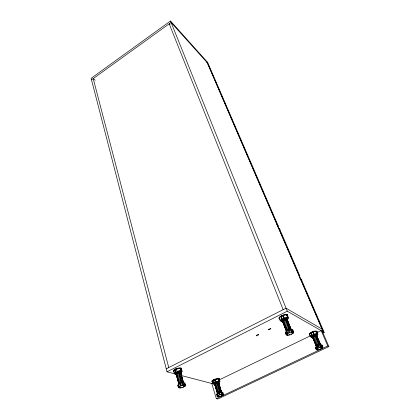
<?xml version="1.0" encoding="UTF-8"?>
<svg xmlns="http://www.w3.org/2000/svg" width="420" height="420" viewBox="0 0 420 420"><rect width="100%" height="100%" fill="white"/><g stroke="black" fill="none" stroke-linecap="round" stroke-linejoin="round"><path stroke-width="0.63" d="M219.308 378.793L219.014 380.121L219.524 379.36L218.935 378.604C216.452 378.483 213.916 379.218 212.063 380.924A3.922 1.176 -18 0 0 212.457 381.743M180.054 370.881L183.01 381.759L181.435 381.89L178.647 371.564C184.112 372.151 176.08 372.467 176.159 374.241L175.896 372.902L178.799 383.208C179.298 385.214 178.085 379.685 177.713 378.95M178.642 383.544L176.248 374.561L176.762 373.821L176.258 372.503L179.167 382.814L178.799 383.208M281.846 315.95L281.841 316.334L281.542 316.339L281.846 315.95L281.369 315.987M180.059 371.511L180.553 371.658L180.395 372.005M180.815 372.997L180.338 372.524M285.427 333.081L285.464 332.073L287.233 330.74L289.9 329.711L292.205 329.48L293.06 330.141M319.562 344.699L319.578 344.3L319.116 344.248L317.284 344.862L316.796 345.629L317.147 346.469M286.277 334.84L287.464 334.215L286.288 334.588L285.516 332.619L286.262 335.213L288.272 334.787L287.364 335.354L286.981 334.367M180.553 371.658L183.351 381.953L182.968 382.662M287.364 335.354L288.939 335.176L289.816 334.514L289.59 335.008L290.577 334.756L291.459 334.288L290.897 334.1L291.485 333.79L292.042 333.979L292.929 333.512L293.296 333.05L292.21 333.249L293.543 332.74L293.591 332.026L292.593 329.894L293.381 331.863L292.268 332.367L293.591 332.026M219.875 381.339L219.13 381.691L218.468 379.528L219.209 379.176L219.875 381.339L219.833 381.948L218.883 382.73L218.474 382.615M316.927 332.236L316.958 331.879L317.882 334.063L317.572 334.845L316.365 335.785M218.883 379.129L218.447 378.73L218.027 378.95L218.794 378.84L218.883 379.129L218.096 379.281L218.894 378.982L218.447 378.73M214.583 380L214.127 379.591L213.764 379.885L214.583 380L213.869 380.063L214.127 379.591L214.41 379.764M312.165 332.336L312.202 332.042L311.524 332.441L312.385 332.572L311.708 332.588L312.322 332.336L312.202 332.042M315.436 347.949L315.562 347.088L317.221 345.928L319.751 344.978M316.292 349.577L317.378 349.025L316.328 349.361L315.578 347.56L316.244 349.897L318.029 349.498L317.189 349.997L317.688 350.049L318.812 349.398L320.035 349.435L320.843 349.025L320.376 348.873L321.379 348.752L322.555 347.944L321.589 348.133L322.796 347.676L322.906 347.067L321.972 345.135L322.739 346.931L321.725 347.377L322.906 347.067M214.966 384.731L217.445 392.926L214.379 383.056L214.599 383.512M220.994 391.944L221.24 391.619L218.279 381.738L218.358 382.221M182.59 382.284L181.724 382.069L179.812 382.715L179.933 383.439M218.542 381.917L221.24 391.619M175.345 369.731L175.565 369.059L175.198 369.395L175.66 369.71L176.19 369.416L175.345 369.731L175.66 369.71M219.251 392.731L219.676 391.503L220.542 391.451L220.967 392.548M181.582 368.965L181.303 369.742A4.347 1.428 -16.9 0 0 180.752 368.251A4.347 1.428 -16.9 0 0 176.264 369.017L175.192 369.133L173.397 370.566A4.347 1.428 -16.9 0 0 173.534 371.296M310.737 336.142L311.194 337.234L312.023 336.845L311.325 336.436L310.495 336.835L310.784 336.053L311.992 335.113L312.317 335.302L314.118 334.446L312.874 332.057L313.845 331.737L316.276 331.459L317.205 333.648L316.365 334.047L317.053 334.457L317.882 334.063M286.681 318.943L286.624 318.224L285.154 318.244L285.563 319.268L287.033 319.247L286.466 318.292M220.306 392.054L220.542 391.451M286.839 318.523L290.992 328.923L290.299 329.816M311.96 336.194L312.254 335.822L316.244 345.901L312.102 336.137L312.128 336.441M311.194 337.234L312.401 337.092L313.74 335.932L315.368 335.433M316.239 335.066L316.255 334.451L314.974 334.493L318.99 344.027L320.276 343.969L316.108 334.509M316.759 336.294C316.911 333.994 312.596 338.2 312.617 335.412L316.733 344.935L316.239 345.356M316.817 335.916L316.953 335.659A2.609 0.809 -21 0 0 315.945 335.228L314.785 335.47A2.483 0.772 -21 0 0 312.622 336.562L312.207 337.113A2.604 0.809 -21 0 0 312.764 337.544M316.034 333.926L320.434 344.211L319.631 344.993L321.652 344.778L322.334 345.329M178.453 387.508L177.933 385.56L178.542 387.692L179.655 387.334L178.453 387.508L178.831 386.815L178.311 384.862L178.647 384.589L179.172 386.542L180.122 386.479L178.831 386.815M184.984 384.431L185.173 386.253L183.225 386.825L183.908 386.93L183.645 385.959M185.383 385.885L184.291 386.111L185.535 385.613L184.989 383.702M316.759 332.304L317.037 331.853A4.3 1.355 -21 0 0 315.562 331.034L314.675 331.144A4.121 1.302 -21 0 0 309.514 333.643L309.251 334.089A4.3 1.36 -21 0 0 309.519 334.73M217.581 395.776L217.046 393.997L217.376 393.755L217.912 395.535L218.736 395.467L217.581 395.776L217.156 396.385L218.206 396.223L217.208 396.543L216.673 394.769M286.288 334.588L286.97 333.716L288.298 333.38L287.411 333.385L286.634 331.406L286.193 331.737L286.97 333.716M287.081 315.368L287.107 314.769L286.587 315.194L287.081 315.368L286.587 315.194L287.107 314.769M314.675 331.144L313.803 331.669A4.111 1.297 -21 0 0 310.149 333.438L309.372 334.383A4.305 1.355 -21 0 0 310.154 335.165M316.328 349.361L317 348.605L318.181 348.301L317.415 348.317L316.659 346.516L316.244 346.805L317 348.605M178.647 371.564L181.435 381.89M183.109 383.024L182.684 383.486L183.215 385.439L182.621 385.523L183.047 385.056L182.516 383.103L183.109 383.024L183.64 384.972L183.215 385.439M173.397 370.566L175.192 369.133L178.353 368.072A4.347 1.428 -16.9 0 1 181.666 368.555M179.708 383.717L178.994 383.738M212.063 380.924L213.801 379.659M280.067 319.137A4.62 1.628 -20.5 0 1 280.639 316.528L281.479 315.651L284.839 314.528A4.615 1.628 -20.5 0 1 287.369 315.935M216.925 381.859L219.802 391.288L216.925 381.859L218.279 381.738M214.715 382.169L215.24 383.906L214.699 384.557L214.463 383.287M285.154 318.244L289.301 328.676L285.779 319.505L283.878 320.145L282.424 321.526L281.668 319.61M285.563 319.268C283.994 319.011 281.431 322.607 282.188 319.751L286.293 330.178L286.209 330.887L282.051 320.119M219.812 394.637L220.07 394.863L219.256 394.853L218.715 393.068L219.272 392.858L219.812 394.637L221.44 394.202L221.004 394.606L221.524 394.527L221.959 394.118L221.414 392.338L220.463 392.826M291.406 329.731L290.792 330.304L291.58 332.278L291.007 332.336L291.617 331.763L290.829 329.789L291.406 329.731L292.194 331.706L291.58 332.278M217.361 392.469L217.728 392.123L214.872 382.688M218.059 392.899L217.445 392.926M286.293 330.178L286.813 329.7L282.555 319.274L286.813 329.7M219.802 391.288L221.167 391.156L218.143 381.796M286.86 330.918L286.209 330.887M289.301 328.676L290.776 328.634L286.398 317.646M313.257 336.63L312.617 337.365L312.349 337.134M316.087 335.36L316.811 335.638M320.959 345.014L320.376 345.513L321.137 347.308L320.633 347.372L321.216 346.873L320.455 345.072L320.959 345.014L321.72 346.815L321.137 347.308M178.306 372.965L178.883 372.472M318.99 344.027L314.832 333.895M179.172 386.542L180.611 385.775L181.566 385.796L180.695 383.586L180.085 383.817L180.611 385.775M287.411 333.385L289.081 332.498L289.259 332.866L289.926 332.608L288.96 330.262L288.298 330.519L289.259 332.866M217.912 395.535L219.256 394.853M322.229 332.477L323.411 331.905L206.845 61.535L170.499 21L91.119 78.325L167.013 371.81L176.437 374.267M91.508 79.821L171.082 22.449L207.454 62.942M317.415 348.317L321.216 346.873M312.317 335.302L311.399 333.107L311.078 332.913L310.375 333.391L309.587 334.645L310.495 336.835M183.188 382.289L180.758 373.333C180.873 372.073 177.377 373.149 176.762 373.821M179.02 382.835L180.621 382.111L177.781 371.742L176.92 372.099L179.75 382.463M286.671 329.716L288.461 328.897L284.288 318.407L283.343 318.801L287.506 329.291M312.617 335.412L314.202 334.645L318.239 344.227L319.074 343.954M217.602 392.144L219.072 391.493L216.158 382.027L215.371 382.342L218.279 391.813M316.612 344.951L318.239 344.227M183.908 386.93L182.185 387.587L182.228 387.209L181.592 387.377L181.55 387.755L180.59 388.012L179.928 387.996L180.673 387.518L179.398 387.986L178.542 387.692M166.247 368.834L286.046 308.196L322.25 329.212M167.013 371.81L287.254 311.199L323.411 331.905M174.447 369.931L176.264 369.017M280.639 316.528L282.702 315.488A4.62 1.628 -20.5 0 1 287.758 315.73M280.67 320.197L281.137 321.389L282.041 320.948L281.195 320.455L280.287 320.901L279.353 318.512A4.358 1.533 -20.5 0 1 280.859 316.507L281.253 316.743L283.217 315.772L282.823 315.541A4.358 1.533 -20.5 0 1 286.666 314.906L287.621 317.3L286.708 317.751L287.543 318.25L288.451 317.798L287.495 315.415L286.587 315.861M175.187 370.052L176.925 369.196L176.416 369.049L177.056 371.427L177.56 371.574L175.822 372.425L175.313 372.278L174.678 369.905L175.187 370.052L178.652 383.224M280.859 316.507L282.198 319.142L284.167 318.171L283.458 316.375M174.678 369.905A4.106 1.344 -16.9 0 0 173.817 371.506L174.442 373.874L175.245 373.48L176.337 373.79L175.539 374.183L175.224 373.002M176.416 369.049L180.275 368.324L180.925 370.692L180.117 371.091L181.198 371.411L182.002 371.012L181.356 368.65L180.553 369.044L181.198 371.411M212.945 382.914L211.769 383.481L216.321 398.664L217.822 399L328.881 346.579L322.292 331.264M218.831 380.074L310.58 335.738M317.048 332.608L321.163 330.619L327.763 345.986L328.881 346.579M323.027 332.96L324.198 332.399L301.707 280.303M311.399 333.107L313.194 332.252L313.887 333.895M218.694 382.898L218.017 382.625A2.373 0.698 -18.1 0 0 215.03 383.56L212.998 383.917L212.347 381.749A3.701 1.108 -18 0 1 213.313 380.352L215.334 379.712M213.313 380.352L213.969 382.526L214.384 382.646L215.996 381.88L215.497 380.252M215.996 381.88L215.581 381.759L214.919 379.586L218.332 378.908L218.993 381.077L218.248 381.428L219.13 381.691M213.565 383.093L213.89 384.174L214.636 383.822L214.494 384.058A2.373 0.698 -18.1 0 0 214.82 384.515M216.321 398.664L327.763 345.986M184.989 385.009L183.992 385.455L185.283 385.114L184.453 383.061L184.989 385.009L183.64 384.972M223.461 394.679L222.553 392.354L223.099 394.133L222.185 394.532L223.335 394.223L223.461 394.679L222.343 395.099L223.309 394.889L221.329 395.735L221.897 395.813L221.183 396.175L219.849 396.233L218.899 396.795L218.337 396.79L219.051 396.365L217.891 396.79L217.208 396.543M287.086 319.61L287.212 320.287L287.159 319.568L285.689 319.589M282.644 321.82L282.581 321.463L286.151 330.54M176.248 374.561L176.741 374.703M290.776 328.634L290.992 328.923M183.01 381.759L183.351 381.953M312.517 337.381L312.496 337.071M214.746 384.211L215.649 383.271L218.017 382.625A2.373 0.698 -18.1 0 1 218.736 383.292M320.129 344.027L320.434 344.211M221.03 391.209L221.429 391.325M180.085 383.817L181.041 383.849L180.695 383.586M181.225 385.539L183.047 385.056M318.791 345.503L318.911 345.818L318.313 346.048L318.187 345.733L318.791 345.503L319.667 347.624M219.676 391.503L218.295 392.028L218.29 392.658M218.715 393.068L219.524 393.078L219.886 394.27M213.869 380.063L214.604 379.827M309.514 333.643L310.149 333.438M290.042 329.48L290.015 329.012L289.469 328.939L287.81 329.417L286.928 330.052L286.965 330.514M313.798 334.252L317.205 333.648M282.823 315.541L283.773 317.94L287.621 317.3M219.865 391.23L219.072 391.493M181.498 381.822L180.621 382.111M289.391 328.592L288.461 328.897M291.617 331.763L289.748 332.241L289.926 332.608M180.962 368.587L180.075 368.75L180.952 368.424L180.448 368.141L180.962 368.587L180.878 368.272M313.803 331.669L315.688 331.322A4.3 1.355 -21 0 1 317.158 332.147M221.959 394.118L223.099 394.133M221.414 392.338L220.894 392.417L221.524 394.527M282.702 315.488L281.479 315.651L279.2 317.357L278.995 318.313L279.337 318.633M218.642 383.145L218.825 382.841L218.516 383.008L218.915 383.135L218.731 383.434M215.24 383.906L216.526 383.245L218.652 382.956M321.72 346.815L322.739 346.931M317.389 345.896L316.097 345.959M281.137 321.389L282.235 321.274M292.194 331.706L293.381 331.863M286.587 315.194L287.269 315.126M217.046 393.997L217.865 393.929M178.311 384.862L179.261 384.799M316.244 346.805L317.016 346.784L317.767 348.59M286.193 331.737L287.081 331.732M316.796 345.629L317.257 345.681M282.518 321.5L283.08 321.625M282.114 320.481L282.681 320.602M288.587 330.425L286.928 330.052L287.291 331.27M181.466 375.58L212.247 383.607M180.605 372.461L181.099 372.608A4.111 1.334 -17 0 0 182.002 371.012M185.152 383.166L183.965 382.736L181.577 383.066L179.12 384.011L177.755 385.114L178.117 385.865M223.104 392.432L222.149 392.07L220.064 392.39L217.828 393.236L216.5 394.217L216.699 394.863M324.198 332.399L323.201 331.826L300.736 279.61M283.773 317.94L284.167 318.171M312.874 332.057L313.194 332.252M300.683 279.573C303.55 283.343 300.058 276.512 301.555 279.935C299.266 279.179 297.812 270.968 300.389 278.885M95.23 80.252L93.209 78.593L168.756 367.563M278.869 228.874L280.019 229.898M170.079 24.78L169.197 23.809L283.154 309.661M289.469 328.939L290.136 329.931M313.346 334.992L317.373 344.579M185.283 385.114L185.535 385.613M288.298 330.519L288.482 330.892L289.144 330.635L288.96 330.262M279.069 229.42L298.841 275.294L299.869 276.034L279.426 228.527L279.704 229.367L278.796 228.601L277.011 224.558L278.502 228.102M316.355 332.819L317.053 334.457M316.27 334.761L316.664 335.695M316.79 335.99L320.287 344.269M315.777 334.352L319.798 343.88M315.473 333.9L319.715 343.954M318.187 345.733L319.069 347.849M311.078 332.913L311.992 335.113M312.133 335.832L316.113 345.366M312.784 337.612L316.244 345.901M312.863 337.958L316.082 345.66M170.499 21L287.254 311.199M292.95 331.264L293.543 332.74M287.065 317.053L287.543 318.25M286.681 318.586L290.829 328.991M288.414 323.3L289.38 325.715M286.062 318.098L290.215 328.519M285.978 318.181L290.125 328.603M281.253 316.743L282.198 319.142M287.275 332.225L287.858 333.711M281.82 319.184L286.367 330.824M218.411 381.969L221.293 391.377M217.733 381.696L220.616 391.125M217.67 381.759L220.553 391.183M218.972 393.293L219.513 395.073M217.224 391.703L217.581 392.873M213.728 380.473L214.384 382.646M214.379 383.056L217.229 392.485M214.174 382.82L217.177 392.763M180.406 371.721L183.204 382.016M179.345 370.892L182.296 381.775M180.432 384.08L180.957 386.032M177.193 373.112L177.277 373.433M176.51 374.451L176.594 374.766M176.915 375.963L177.392 377.753M317.284 344.862L317.63 346.542M179.812 382.715L179.954 383.87M174.095 371.831A4.347 1.428 -16.9 0 1 173.833 370.419M176.536 374.85A2.635 0.851 -17 0 1 176.747 373.653A2.635 0.851 -17 0 1 179.991 372.656A2.635 0.851 -17 0 1 180.889 373.506M180.805 373.191A2.635 0.851 -17 0 0 179.807 372.341A2.635 0.851 -17 0 0 176.516 373.438L175.991 374A2.635 0.851 -17 0 0 176.453 374.53M181.356 368.65A4.106 1.344 -16.9 0 1 181.519 368.965M176.379 374.162A4.111 1.334 -17 0 1 175.539 374.183M174.442 373.874A4.111 1.334 -17 0 1 175.313 372.278M177.056 371.427A4.111 1.334 -17 0 1 180.925 370.692M312.554 337.764A2.604 0.809 -21 0 1 312.464 337.144L312.748 336.856A2.489 0.772 -21 0 1 314.911 335.764L316.071 335.522A2.604 0.809 -21 0 1 316.943 336.21M286.991 320.213A2.798 0.971 -20.5 0 0 286.477 319.032A2.798 0.971 -20.5 0 0 282.986 320.192L282.25 320.88A2.798 0.971 -20.5 0 0 282.823 321.699M282.949 322.014A2.798 0.971 -20.5 0 1 282.807 320.744A2.798 0.971 -20.5 0 1 286.13 319.384A2.798 0.971 -20.5 0 1 287.417 320.192M287.495 315.415A4.358 1.533 -20.5 0 1 287.506 315.835M288.451 317.798A4.368 1.522 -20.5 0 1 286.907 319.793M280.287 320.901A4.368 1.522 -20.5 0 1 281.804 318.911M212.541 382.032A3.922 1.176 -18 0 1 212.515 380.809M213.113 380.378A3.922 1.176 -18 0 1 217.203 378.903A3.922 1.176 -18 0 1 219.524 379.36L219.303 379.433A3.701 1.108 -18 0 0 219.209 379.176M214.615 384.148A3.707 1.097 -18 0 1 213.89 384.174M212.998 383.917A3.707 1.097 -18 0 1 213.969 382.526M215.581 381.759A3.707 1.097 -18 0 1 218.993 381.077M214.904 384.804A2.378 0.698 -18.1 0 1 215.255 383.764A2.378 0.698 -18.1 0 1 218.174 382.856A2.378 0.698 -18.1 0 1 218.825 383.581M256.998 335.218L256.331 335.438L256.998 335.218M257.119 335.543L256.484 335.822L257.119 335.543M258.017 334.934L258.625 334.787L258.017 334.934M258.51 334.462L257.843 334.688L258.51 334.462M268.663 329.621L269.278 329.48L268.663 329.621M269.152 329.154L268.48 329.38L269.152 329.154M270.685 328.387L270.013 328.613L270.685 328.387M270.806 328.713L270.165 328.996L270.806 328.713M316.181 331.706L315.977 332.02L316.659 331.349L316.37 331.611L316.759 331.606L316.181 331.706M278.213 225.887L277.169 225.01L206.782 61.682L207.827 62.843L278.213 225.887M212.662 381.812L212.662 381.812"/></g></svg>
